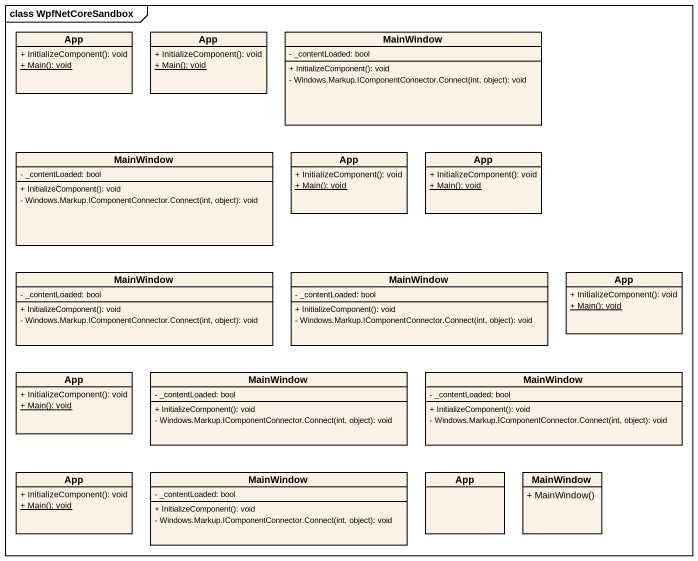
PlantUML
@startuml
mainframe class WpfNetCoreSandbox
hide circle
hide empty members
skinparam classAttributeIconSize 0
class App {
  + InitializeComponent(): void
  {static} + Main(): void
}
class "App" as App_2 {
  + InitializeComponent(): void
  {static} + Main(): void
}
class MainWindow {
  - _contentLoaded: bool
  + InitializeComponent(): void
  - Windows.Markup.IComponentConnector.Connect(int, object): void
}
class "MainWindow" as MainWindow_2 {
  - _contentLoaded: bool
  + InitializeComponent(): void
  - Windows.Markup.IComponentConnector.Connect(int, object): void
}
class "App" as App_3 {
  + InitializeComponent(): void
  {static} + Main(): void
}
class "App" as App_4 {
  + InitializeComponent(): void
  {static} + Main(): void
}
class "MainWindow" as MainWindow_3 {
  - _contentLoaded: bool
  + InitializeComponent(): void
  - Windows.Markup.IComponentConnector.Connect(int, object): void
}
class "MainWindow" as MainWindow_4 {
  - _contentLoaded: bool
  + InitializeComponent(): void
  - Windows.Markup.IComponentConnector.Connect(int, object): void
}
class "App" as App_5 {
  + InitializeComponent(): void
  {static} + Main(): void
}
class "App" as App_6 {
  + InitializeComponent(): void
  {static} + Main(): void
}
class "MainWindow" as MainWindow_5 {
  - _contentLoaded: bool
  + InitializeComponent(): void
  - Windows.Markup.IComponentConnector.Connect(int, object): void
}
class "MainWindow" as MainWindow_6 {
  - _contentLoaded: bool
  + InitializeComponent(): void
  - Windows.Markup.IComponentConnector.Connect(int, object): void
}
class "App" as App_7 {
  + InitializeComponent(): void
  {static} + Main(): void
}
class "MainWindow" as MainWindow_7 {
  - _contentLoaded: bool
  + InitializeComponent(): void
  - Windows.Markup.IComponentConnector.Connect(int, object): void
}
class "App" as App_8
class "MainWindow" as MainWindow_8 {
  + MainWindow()
}
@enduml
